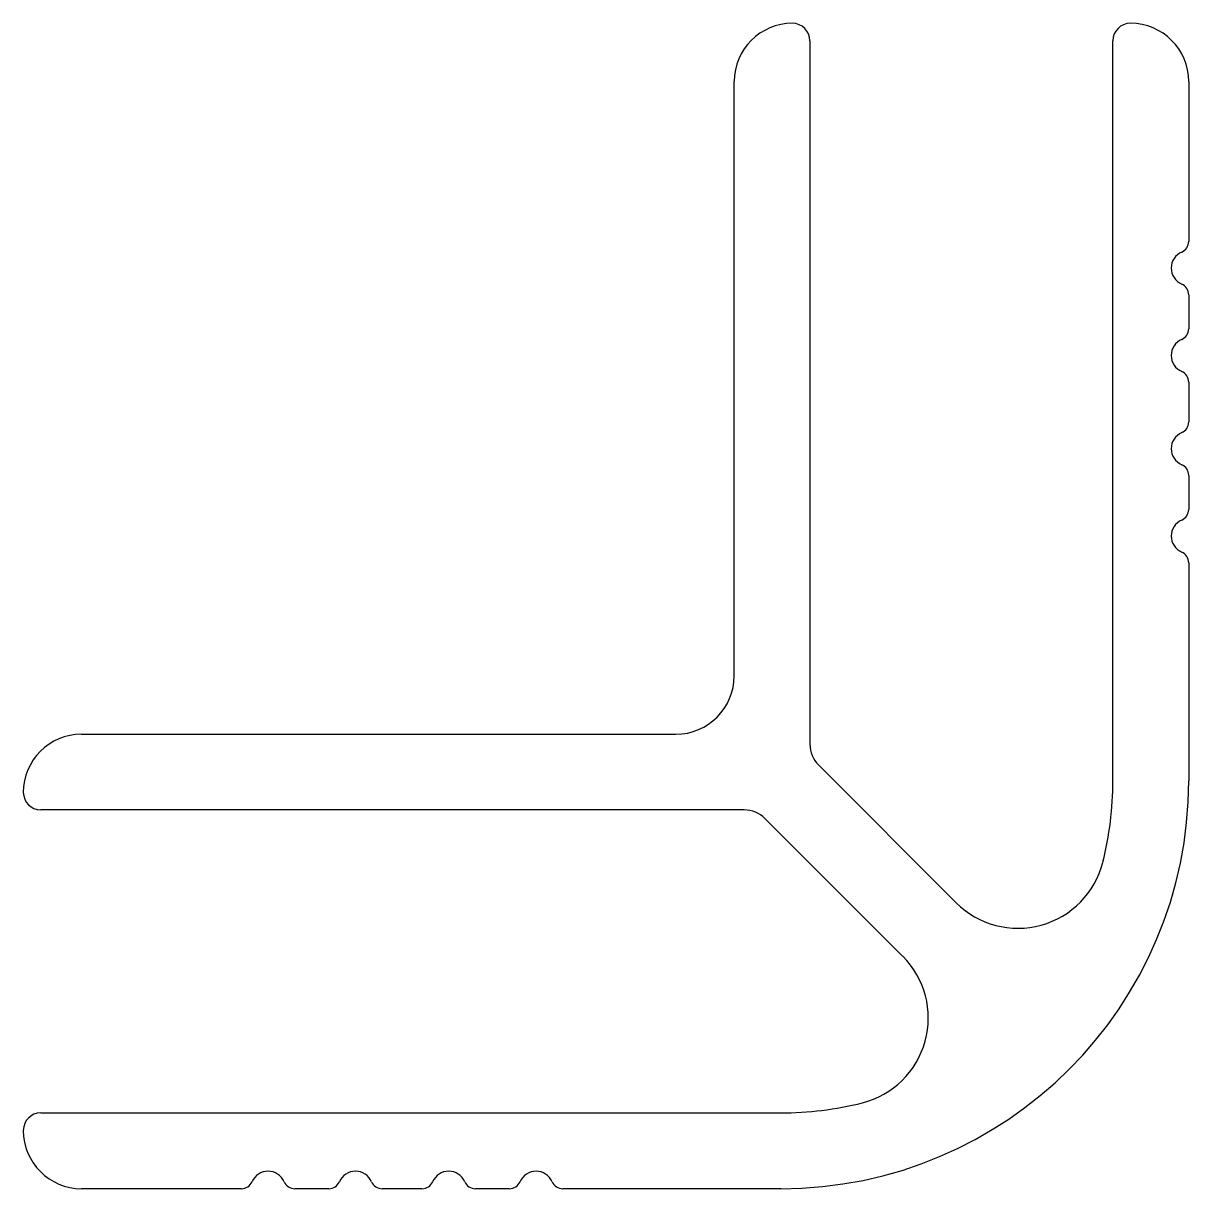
# Model space of a CAD drawing. Extents: x 624.7 to 644.7, y 686.9 to 706.9.
import ezdxf

# ---------------------------------------------------------------- set-up
doc = ezdxf.new("R2010")
doc.units = 0
doc.layers.get('0').update_dxf_attribs({"linetype": 'CONTINUOUS'})

msp = doc.modelspace()

# ---------------------------------------------------------------- linework, layer by layer
for p, q in [((638.168, 706.595), (638.168, 694.521)), ((643.368, 693.895), (643.368, 706.595)), ((636.868, 695.695), (636.868, 705.895)), ((644.668, 705.895), (644.668, 703.153)), ((644.668, 702.237), (644.668, 701.653)), ((644.668, 700.737), (644.668, 700.053)), ((644.668, 699.137), (644.668, 698.553)), ((644.668, 697.637), (644.668, 693.895)), ((625.668, 694.695), (635.868, 694.695)), ((638.314, 694.168), (640.679, 691.803)), ((637.041, 693.395), (624.968, 693.395)), ((639.759, 690.884), (637.395, 693.248)), ((624.968, 688.195), (637.668, 688.195)), ((628.41, 686.895), (625.668, 686.895)), ((629.91, 686.895), (629.326, 686.895)), ((631.51, 686.895), (630.826, 686.895)), ((633.01, 686.895), (632.426, 686.895)), ((637.668, 686.895), (633.926, 686.895))]:
    msp.add_line(p, q)
for centre, radius, start, end in [((637.868, 705.895), 1, 90, 180), ((637.868, 706.595), 0.3, 0, 90), ((643.668, 706.595), 0.3, 90, 180), ((643.668, 705.895), 1, 0, 90), ((644.468, 703.153), 0.2, 293.5782, 0), ((644.668, 702.695), 0.3, 113.5782, 246.4218), ((644.468, 702.237), 0.2, 0, 66.4218), ((644.468, 701.653), 0.2, 293.5782, 0), ((644.668, 701.195), 0.3, 113.5782, 246.4218), ((644.468, 700.737), 0.2, 0, 66.4218), ((644.468, 700.053), 0.2, 293.5782, 0), ((644.668, 699.595), 0.3, 113.5782, 246.4218), ((644.468, 699.137), 0.2, 0, 66.4218), ((644.468, 698.553), 0.2, 293.5782, 0), ((644.668, 698.095), 0.3, 113.5782, 246.4218), ((644.468, 697.637), 0.2, 0, 66.4218), ((635.868, 695.695), 1, 270, 0), ((625.668, 693.695), 1, 90, 180), ((638.668, 694.521), 0.5, 180, 225), ((637.668, 693.895), 7, 270, 0), ((637.668, 693.895), 5.7, 345.7908, 0), ((624.968, 693.695), 0.3, 180, 270), ((637.041, 692.895), 0.5, 45, 90), ((641.739, 692.864), 1.5, 225, 345.7908), ((638.699, 689.823), 1.5, 284.2092, 45), ((637.668, 693.895), 5.7, 270, 284.2092), ((624.968, 687.895), 0.3, 90, 180), ((625.668, 687.895), 1, 180, 270), ((628.41, 687.095), 0.2, 270, 336.4218), ((628.868, 686.895), 0.3, 23.5782, 156.4218), ((629.326, 687.095), 0.2, 203.5782, 270), ((629.91, 687.095), 0.2, 270, 336.4218), ((630.368, 686.895), 0.3, 23.5782, 156.4218), ((630.826, 687.095), 0.2, 203.5782, 270), ((631.51, 687.095), 0.2, 270, 336.4218), ((631.968, 686.895), 0.3, 23.5782, 156.4218), ((632.426, 687.095), 0.2, 203.5782, 270), ((633.01, 687.095), 0.2, 270, 336.4218), ((633.468, 686.895), 0.3, 23.5782, 156.4218), ((633.926, 687.095), 0.2, 203.5782, 270)]:
    msp.add_arc(centre, radius, start, end)

doc.saveas('drawing.dxf')
